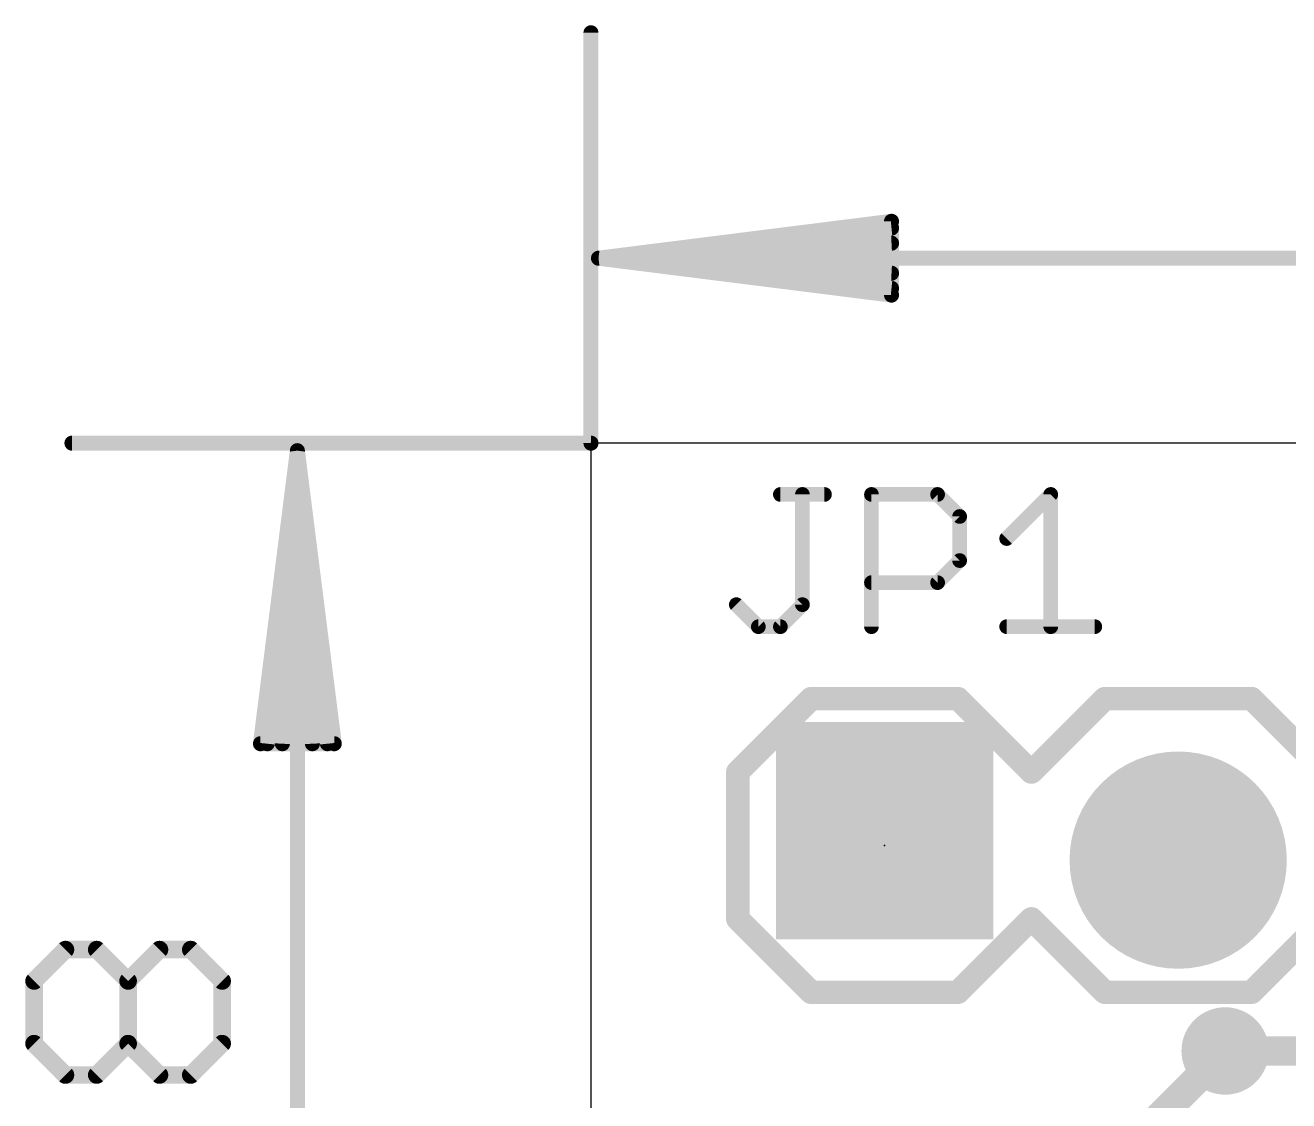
# Model space of a CAD drawing. Extents: x -4.9 to 30, y 1.2 to 21.4.
# Drawn here: x -4.89 to 6.04, y 11.76 to 21.07 of the extents above; entities that cross this region are included whole.
import ezdxf

# ---------------------------------------------------------------- set-up
doc = ezdxf.new("R2010")
doc.units = 0
for name, color, linetype in [('1', 22, 'CONTINUOUS'), ('17', 82, 'CONTINUOUS'), ('18', 82, 'CONTINUOUS'), ('20', 7, 'CONTINUOUS'), ('21', 253, 'CONTINUOUS'), ('23', 7, 'CONTINUOUS'), ('25', 253, 'CONTINUOUS'), ('51', 253, 'CONTINUOUS')]:
    doc.layers.add(name, color=color, linetype=linetype)

# ---------------------------------------------------------------- blocks, each defined once
blk = doc.blocks.new('RECT')
blk.add_solid([(-0.5, -0.5), (0.5, -0.5), (-0.5, 0.5), (0.5, 0.5)])
blk = doc.blocks.new('SQUAREP')
blk.add_solid([(-0.5, -0.5), (0.5, -0.5), (-0.5, 0.5), (0.5, 0.5)])
blk = doc.blocks.new('ROUNDP')
at = {"const_width": 0.5}
blk.add_lwpolyline([(0, -0.25, 1), (0, 0.25, 1), (0, -0.25)], format="xyb", dxfattribs=at)
blk = doc.blocks.new('ROUNDV')
at = {"const_width": 0.5}
blk.add_lwpolyline([(0, -0.25, 1), (0, 0.25, 1), (0, -0.25)], format="xyb", dxfattribs=at)

msp = doc.modelspace()

# ---------------------------------------------------------------- linework, layer by layer
at = {"layer": '1'}
for points, const_width in [([(0, 17.45), (0, 21)], 0.13), ([(0.065, 19.05), (2.6, 19.3692)], 0.13), ([(0.065, 19.05), (2.6, 19.31)], 0.13), ([(2.6, 19.3692), (2.6, 18.7308)], 0.13), ([(0.065, 19.05), (2.6, 19.18)], 0.13), ([(29.125, 19.05), (0.065, 19.05)], 0.13), ([(2.6, 18.7308), (0.065, 19.05)], 0.13), ([(2.6, 18.92), (0.065, 19.05)], 0.13), ([(2.6, 18.79), (0.065, 19.05)], 0.13), ([(0, 17.45), (-4.49, 17.45)], 0.13), ([(-2.54, 17.385), (-2.8592, 14.85)], 0.13), ([(-2.54, 17.385), (-2.8, 14.85)], 0.13), ([(-2.54, 17.385), (-2.67, 14.85)], 0.13), ([(-2.54, 17.385), (-2.54, 1.335)], 0.13), ([(-2.2208, 14.85), (-2.54, 17.385)], 0.13), ([(-2.41, 14.85), (-2.54, 17.385)], 0.13), ([(-2.28, 14.85), (-2.54, 17.385)], 0.13), ([(-2.8592, 14.85), (-2.2208, 14.85)], 0.13), ([(-4.8177, 12.7977), (-4.5465, 13.0688)], 0.1524), ([(-4.5465, 13.0688), (-4.2754, 13.0688)], 0.1524), ([(-4.2754, 13.0688), (-4.0042, 12.7977)], 0.1524), ([(-4.0042, 12.7977), (-3.733, 13.0688)], 0.1524), ([(-3.733, 13.0688), (-3.4619, 13.0688)], 0.1524), ([(-3.4619, 13.0688), (-3.1907, 12.7977)], 0.1524), ([(-4.8177, 12.2553), (-4.8177, 12.7977)], 0.1524), ([(-4.0042, 12.2553), (-4.0042, 12.7977)], 0.1524), ([(-3.1907, 12.7977), (-3.1907, 12.2553)], 0.1524), ([(-4.5465, 11.9842), (-4.8177, 12.2553)], 0.1524), ([(-4.0042, 12.2553), (-4.2754, 11.9842)], 0.1524), ([(-3.733, 11.9842), (-4.0042, 12.2553)], 0.1524), ([(-3.1907, 12.2553), (-3.4619, 11.9842)], 0.1524), ([(3.8608, 10.5664), (5.4864, 12.192)], 0.254), ([(5.4864, 12.192), (7.7565, 12.192)], 0.254), ([(-4.2754, 11.9842), (-4.5465, 11.9842)], 0.1524), ([(-3.4619, 11.9842), (-3.733, 11.9842)], 0.1524)]:
    msp.add_lwpolyline(points, dxfattribs=dict(at, const_width=const_width))
for points, const_width in [([(0.0325, 21, 1), (-0.0325, 21)], 0.065), ([(2.6325, 19.3692, 1), (2.5675, 19.3692)], 0.065), ([(2.6041, 19.337, 1), (2.5959, 19.4015)], 0.065), ([(2.6033, 19.2777, 1), (2.5967, 19.3423)], 0.065), ([(2.6017, 19.1475, 1), (2.5983, 19.2125)], 0.065), ([(0.065, 19.0825, 1), (0.065, 19.0175)], 0.065), ([(0.0691, 19.0822, 1), (0.0609, 19.0178)], 0.065), ([(0.0633, 19.0825, 1), (0.0667, 19.0175)], 0.065), ([(0.0667, 19.0825, 1), (0.0633, 19.0175)], 0.065), ([(0.0683, 19.0823, 1), (0.0617, 19.0177)], 0.065), ([(0.0617, 19.0823, 1), (0.0683, 19.0177)], 0.065), ([(0.0609, 19.0822, 1), (0.0691, 19.0178)], 0.065), ([(2.5983, 18.8875, 1), (2.6017, 18.9525)], 0.065), ([(2.5967, 18.7577, 1), (2.6033, 18.8223)], 0.065), ([(2.5675, 18.7308, 1), (2.6325, 18.7308)], 0.065), ([(2.5959, 18.6985, 1), (2.6041, 18.763)], 0.065), ([(-4.49, 17.4825, 1), (-4.49, 17.4175)], 0.065), ([(0, 17.4175, 1), (0, 17.4825)], 0.065), ([(-2.5075, 17.385, 1), (-2.5725, 17.385)], 0.065), ([(-2.5078, 17.3891, 1), (-2.5722, 17.3809)], 0.065), ([(-2.5075, 17.3833, 1), (-2.5725, 17.3867)], 0.065), ([(-2.5075, 17.3867, 1), (-2.5725, 17.3833)], 0.065), ([(-2.5077, 17.3883, 1), (-2.5723, 17.3817)], 0.065), ([(-2.5077, 17.3817, 1), (-2.5723, 17.3883)], 0.065), ([(-2.5078, 17.3809, 1), (-2.5722, 17.3891)], 0.065), ([(-0.0325, 17.45, 1), (0.0325, 17.45)], 0.065), ([(-2.8915, 14.8541, 1), (-2.827, 14.8459)], 0.065), ([(-2.8592, 14.8825, 1), (-2.8592, 14.8175)], 0.065), ([(-2.8323, 14.8533, 1), (-2.7677, 14.8467)], 0.065), ([(-2.7025, 14.8517, 1), (-2.6375, 14.8483)], 0.065), ([(-2.4425, 14.8483, 1), (-2.3775, 14.8517)], 0.065), ([(-2.3123, 14.8467, 1), (-2.2477, 14.8533)], 0.065), ([(-2.253, 14.8459, 1), (-2.1885, 14.8541)], 0.065), ([(-2.2208, 14.8175, 1), (-2.2208, 14.8825)], 0.065), ([(-4.5465, 13.1069, 1), (-4.5465, 13.0307)], 0.0762), ([(-4.5196, 13.0419, 1), (-4.5735, 13.0958)], 0.0762), ([(-4.2484, 13.0958, 1), (-4.3023, 13.0419)], 0.0762), ([(-4.2754, 13.0307, 1), (-4.2754, 13.1069)], 0.0762), ([(-3.733, 13.1069, 1), (-3.733, 13.0307)], 0.0762), ([(-3.7061, 13.0419, 1), (-3.76, 13.0958)], 0.0762), ([(-3.4349, 13.0958, 1), (-3.4888, 13.0419)], 0.0762), ([(-3.4619, 13.0307, 1), (-3.4619, 13.1069)], 0.0762), ([(-4.7796, 12.7977, 1), (-4.8558, 12.7977)], 0.0762), ([(-4.8446, 12.8246, 1), (-4.7907, 12.7707)], 0.0762), ([(-3.9661, 12.7977, 1), (-4.0423, 12.7977)], 0.0762), ([(-4.0311, 12.8246, 1), (-3.9773, 12.7707)], 0.0762), ([(-4.0311, 12.7707, 1), (-3.9773, 12.8246)], 0.0762), ([(-3.1526, 12.7977, 1), (-3.2288, 12.7977)], 0.0762), ([(-3.2176, 12.7707, 1), (-3.1638, 12.8246)], 0.0762), ([(-4.7907, 12.2823, 1), (-4.8446, 12.2284)], 0.0762), ([(-4.8558, 12.2553, 1), (-4.7796, 12.2553)], 0.0762), ([(-3.9773, 12.2823, 1), (-4.0311, 12.2284)], 0.0762), ([(-4.0423, 12.2553, 1), (-3.9661, 12.2553)], 0.0762), ([(-3.9773, 12.2284, 1), (-4.0311, 12.2823)], 0.0762), ([(-3.2288, 12.2553, 1), (-3.1526, 12.2553)], 0.0762), ([(-3.1638, 12.2284, 1), (-3.2176, 12.2823)], 0.0762), ([(5.4864, 12.2555, 1), (5.4864, 12.1285)], 0.127), ([(5.5313, 12.1471, 1), (5.4415, 12.2369)], 0.127), ([(-4.5465, 12.0223, 1), (-4.5465, 11.9461)], 0.0762), ([(-4.5735, 11.9572, 1), (-4.5196, 12.0111)], 0.0762), ([(-4.3023, 12.0111, 1), (-4.2484, 11.9572)], 0.0762), ([(-4.2754, 11.9461, 1), (-4.2754, 12.0223)], 0.0762), ([(-3.733, 12.0223, 1), (-3.733, 11.9461)], 0.0762), ([(-3.76, 11.9572, 1), (-3.7061, 12.0111)], 0.0762), ([(-3.4888, 12.0111, 1), (-3.4349, 11.9572)], 0.0762), ([(-3.4619, 11.9461, 1), (-3.4619, 12.0223)], 0.0762)]:
    msp.add_lwpolyline(points, format="xyb", dxfattribs=dict(at, const_width=const_width))
at = {"layer": '20'}
for p, q in [((29.19, 17.45), (0, 17.45)), ((0, 17.45), (0, 1.27))]:
    msp.add_line(p, q, dxfattribs=at)
at = {"layer": '21', "const_width": 0.2032}
for points in [[(1.905, 15.24), (1.27, 14.605)], [(1.905, 15.24), (3.175, 15.24)], [(3.175, 15.24), (3.81, 14.605)], [(3.81, 14.605), (4.445, 15.24)], [(4.445, 15.24), (5.715, 15.24)], [(5.715, 15.24), (6.35, 14.605)], [(1.27, 14.605), (1.27, 13.335)], [(1.27, 13.335), (1.905, 12.7)], [(3.81, 13.335), (3.175, 12.7)], [(4.445, 12.7), (3.81, 13.335)], [(6.35, 13.335), (5.715, 12.7)], [(3.175, 12.7), (1.905, 12.7)], [(5.715, 12.7), (4.445, 12.7)]]:
    msp.add_lwpolyline(points, dxfattribs=at)
at = {"layer": '21', "const_width": 0.1016}
for points in [[(1.905, 15.2908, 1), (1.905, 15.1892)], [(1.9409, 15.2041, 1), (1.8691, 15.2759)], [(3.2109, 15.2759, 1), (3.1391, 15.2041)], [(3.175, 15.1892, 1), (3.175, 15.2908)], [(4.445, 15.2908, 1), (4.445, 15.1892)], [(4.4809, 15.2041, 1), (4.4091, 15.2759)], [(5.7509, 15.2759, 1), (5.6791, 15.2041)], [(5.715, 15.1892, 1), (5.715, 15.2908)], [(1.3208, 14.605, 1), (1.2192, 14.605)], [(1.2341, 14.6409, 1), (1.3059, 14.5691)], [(3.7741, 14.6409, 1), (3.8459, 14.5691)], [(3.7741, 14.5691, 1), (3.8459, 14.6409)], [(1.3059, 13.3709, 1), (1.2341, 13.2991)], [(1.2192, 13.335, 1), (1.3208, 13.335)], [(3.8459, 13.3709, 1), (3.7741, 13.2991)], [(3.8459, 13.2991, 1), (3.7741, 13.3709)], [(1.905, 12.7508, 1), (1.905, 12.6492)], [(3.175, 12.6492, 1), (3.175, 12.7508)], [(4.445, 12.7508, 1), (4.445, 12.6492)], [(5.715, 12.6492, 1), (5.715, 12.7508)], [(1.8691, 12.6641, 1), (1.9409, 12.7359)], [(3.1391, 12.7359, 1), (3.2109, 12.6641)], [(4.4091, 12.6641, 1), (4.4809, 12.7359)], [(5.6791, 12.7359, 1), (5.7509, 12.6641)]]:
    msp.add_lwpolyline(points, format="xyb", dxfattribs=at)
at = {"layer": '23'}
msp.add_point((2.54, 13.97), dxfattribs=at)
at = {"layer": '25', "const_width": 0.127}
for points in [[(1.6386, 17.0063), (2.02, 17.0063)], [(1.8293, 16.053), (1.8293, 17.0063)], [(2.4267, 15.8623), (2.4267, 17.0063)], [(2.4267, 17.0063), (2.9987, 17.0063)], [(2.9987, 17.0063), (3.1893, 16.8156)], [(3.5961, 16.625), (3.9774, 17.0063)], [(3.9774, 17.0063), (3.9774, 15.8623)], [(3.1893, 16.8156), (3.1893, 16.4343)], [(3.1893, 16.4343), (2.9987, 16.2436)], [(2.9987, 16.2436), (2.4267, 16.2436)], [(1.2573, 16.053), (1.448, 15.8623)], [(1.6386, 15.8623), (1.8293, 16.053)], [(1.448, 15.8623), (1.6386, 15.8623)], [(3.5961, 15.8623), (4.3587, 15.8623)]]:
    msp.add_lwpolyline(points, dxfattribs=at)
at = {"layer": '25', "const_width": 0.0635}
for points in [[(1.6386, 17.038, 1), (1.6386, 16.9745)], [(1.861, 17.0063, 1), (1.7975, 17.0063)], [(2.02, 16.9745, 1), (2.02, 17.038)], [(2.4584, 17.0063, 1), (2.3949, 17.0063)], [(2.4267, 17.038, 1), (2.4267, 16.9745)], [(3.0211, 17.0287, 1), (2.9762, 16.9838)], [(2.9987, 16.9745, 1), (2.9987, 17.038)], [(4.0092, 17.0063, 1), (3.9457, 17.0063)], [(3.9999, 16.9838, 1), (3.955, 17.0287)], [(3.2211, 16.8156, 1), (3.1576, 16.8156)], [(3.1669, 16.7932, 1), (3.2118, 16.8381)], [(3.5736, 16.6474, 1), (3.6185, 16.6025)], [(3.1576, 16.4343, 1), (3.2211, 16.4343)], [(3.2118, 16.4118, 1), (3.1669, 16.4567)], [(2.4267, 16.2754, 1), (2.4267, 16.2119)], [(2.9762, 16.2661, 1), (3.0211, 16.2212)], [(2.9987, 16.2119, 1), (2.9987, 16.2754)], [(1.2798, 16.0754, 1), (1.2348, 16.0305)], [(1.7975, 16.053, 1), (1.861, 16.053)], [(1.8517, 16.0305, 1), (1.8068, 16.0754)], [(1.448, 15.8941, 1), (1.448, 15.8306)], [(1.4255, 15.8398, 1), (1.4704, 15.8848)], [(1.6162, 15.8848, 1), (1.6611, 15.8398)], [(1.6386, 15.8306, 1), (1.6386, 15.8941)], [(2.3949, 15.8623, 1), (2.4584, 15.8623)], [(3.5961, 15.8941, 1), (3.5961, 15.8306)], [(3.9457, 15.8623, 1), (4.0092, 15.8623)], [(4.3587, 15.8306, 1), (4.3587, 15.8941)]]:
    msp.add_lwpolyline(points, format="xyb", dxfattribs=at)

# ---------------------------------------------------------------- block references
at = {"layer": '17', "xscale": 1.8796, "yscale": 1.8796, "rotation": 90}
for name, p in [('SQUAREP', (2.54, 14.097)), ('SQUAREP', (2.54, 14.097)), ('ROUNDP', (5.08, 13.843)), ('ROUNDP', (5.08, 13.843))]:
    msp.add_blockref(name, p, dxfattribs=at)
at = {"layer": '18', "xscale": 0.7564, "yscale": 0.7564}
msp.add_blockref('ROUNDV', (5.4864, 12.192), dxfattribs=at)
msp.add_blockref('ROUNDV', (5.4864, 12.192), dxfattribs=at)
at = {"layer": '51', "xscale": 0.508, "yscale": 0.508}
for p in [(2.54, 13.97), (5.08, 13.97)]:
    msp.add_blockref('RECT', p, dxfattribs=at)

doc.saveas('drawing.dxf')
